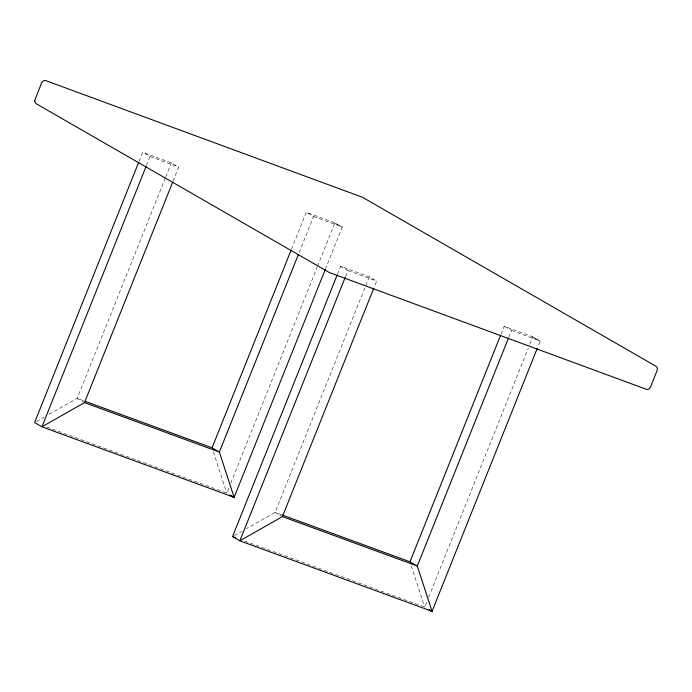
<?xml version="1.0" encoding="UTF-8"?>
<svg xmlns="http://www.w3.org/2000/svg" width="692" height="692" viewBox="0 0 692 692"><rect width="100%" height="100%" fill="white"/><g stroke="black" fill="none" stroke-linecap="round" stroke-linejoin="round"><path stroke-width="0.52" stroke-dasharray="3.46 2.59" d="M139.101 161.314L142.708 152.309L171.356 162.862L178.692 167.083L173.078 181.114M146.436 165.535L150.034 156.53L142.708 152.309M165.345 177.896L77.149 398.393L48.475 414.707M165.751 176.892L171.356 162.862M291.418 249.354L306.253 212.271L334.911 222.824L342.237 227.045L325.275 269.456M299.152 252.58L313.588 216.492L306.253 212.271M46.736 427.05L226.803 493.111L229.208 487.09M230.817 483.077L317.144 267.242M317.542 266.238L334.911 222.824M337.428 274.317L340.637 266.308L369.286 276.861L376.621 281.082L374.208 287.093M345.559 276.532L347.964 270.529L340.637 266.308M369.286 276.861L275.079 512.391L246.404 528.705M500.973 334.288L504.183 326.269L532.831 336.822L540.167 341.044L537.658 347.315M508.707 337.506L511.509 330.491L504.183 326.269M244.665 541.049L424.724 607.109L427.137 601.088M428.737 597.075L528.325 348.111M529.925 344.097L532.831 336.822M36.451 421.54L43.847 417.337M234.38 535.539L241.776 531.335M83.239 400.625L77.149 398.393L84.485 402.623M281.168 514.623L275.079 512.391L282.405 516.621M313.588 216.492L342.237 227.045M150.034 156.53L178.692 167.083M511.509 330.491L540.167 341.044M347.964 270.529L376.621 281.082M334.807 223.066L342.142 227.287M532.736 337.065L540.071 341.286M411.282 565.831L424.724 607.109M213.361 451.833L226.803 493.111"/><path stroke-width="1.04" d="M138.703 162.317L34.6 422.596L41.927 426.817L234.13 497.34L219.373 452.032L298.347 254.578M146.038 166.538L41.927 426.817L84.485 402.623L172.68 182.117M84.485 402.623L219.373 452.032L212.046 447.811L291.021 250.357M325.275 269.456L234.034 497.574L229.45 494.936M508.3 338.509L417.302 566.03L432.059 611.339L239.856 540.815L232.529 536.594L337.03 275.312M345.161 277.535L239.856 540.815L282.405 516.621L373.81 288.097M282.405 516.621L417.302 566.03L409.975 561.809L500.576 335.291M537.26 348.318L431.964 611.572L429.213 609.989M85.263 401.369L212.046 447.811M282.18 514.995L409.975 561.809M232.529 536.594L235.557 537.71M231.379 495.757L234.13 497.34M429.308 609.756L432.059 611.339M34.617 100.816L35.802 103.489L329.34 272.527L646.726 389.432L648.862 389.138L650.307 387.546L657.218 370.255L657.262 367.919L656.085 366.327L362.513 197.281L45.646 80.566L43.682 80.687L41.693 82.642L34.617 100.816"/></g></svg>
